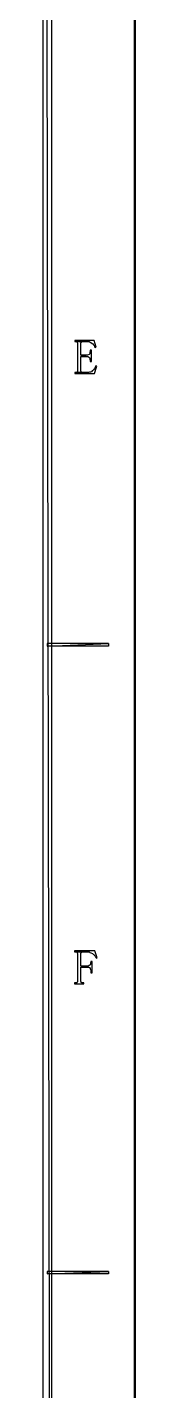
# Model space of a CAD drawing. Extents: x -15.4 to 0.8, y 0.3 to 11.8.
# Drawn here: x 0.072 to 0.269, y 3.163 to 6.073 of the extents above; entities that cross this region are included whole.
import ezdxf

# ---------------------------------------------------------------- set-up
doc = ezdxf.new("R2010")
doc.units = 0
doc.header["$MEASUREMENT"] = 0
doc.linetypes.add('AUSGEZOGEN', pattern=[0])
doc.layers.get('0').update_dxf_attribs({"linetype": 'AUSGEZOGEN'})

msp = doc.modelspace()

# ---------------------------------------------------------------- linework, layer by layer
for points in [[(0.2687, 0.5669), (0.2662, 11.6211), (0.2662, 11.6211), (0.2687, 11.6236), (0.2687, 0.5669)], [(0.2662, 0.5686), (0.2687, 0.5669), (0.2687, 0.5669), (0.2662, 11.6211), (0.2662, 0.5686)], [(0.0904, 0.7444), (0.0721, 11.4269), (0.0721, 11.4269), (0.0904, 11.4452), (0.0904, 0.7444)], [(0.0721, 0.7627), (0.0904, 0.7444), (0.0904, 0.7444), (0.0721, 11.4269), (0.0721, 0.7627)], [(0.1812, 5.4044), (0.1404, 5.4044), (0.1404, 5.4044), (0.1404, 5.4019), (0.1404, 5.4019), (0.1704, 5.4019), (0.1704, 5.4019), (0.1729, 5.4011), (0.1729, 5.4011), (0.1746, 5.4002), (0.1746, 5.4002), (0.1771, 5.3977), (0.1771, 5.3977), (0.1787, 5.3969), (0.1787, 5.3969), (0.1796, 5.3952), (0.1796, 5.3952), (0.1812, 5.3936), (0.1812, 5.3936), (0.1821, 5.3911), (0.1821, 5.3911), (0.1837, 5.3894), (0.1837, 5.3894), (0.1854, 5.3902), (0.1812, 5.4044)], [(0.1421, 5.4019), (0.1437, 5.4019), (0.1437, 5.4019), (0.1454, 5.4011), (0.1454, 5.4011), (0.1454, 5.4002), (0.1454, 5.4002), (0.1462, 5.3986), (0.1462, 5.3986), (0.1462, 5.3386), (0.1462, 5.3386), (0.1454, 5.3369), (0.1454, 5.3369), (0.1446, 5.3369), (0.1446, 5.3369), (0.1429, 5.3361), (0.1429, 5.3361), (0.1562, 5.3361), (0.1562, 5.3361), (0.1554, 5.3361), (0.1554, 5.3361), (0.1537, 5.3369), (0.1537, 5.3369), (0.1537, 5.3377), (0.1537, 5.3377), (0.1529, 5.3394), (0.1529, 5.3394), (0.1529, 5.3702), (0.1529, 5.3702), (0.1646, 5.3702), (0.1646, 5.3702), (0.1529, 5.3727), (0.1529, 5.3727), (0.1529, 5.3994), (0.1529, 5.3994), (0.1537, 5.4011), (0.1537, 5.4011), (0.1546, 5.4011), (0.1546, 5.4011), (0.1562, 5.4019), (0.1562, 5.4019), (0.1679, 5.4019), (0.1421, 5.4019)], [(0.1754, 5.3836), (0.1729, 5.3836), (0.1729, 5.3836), (0.1729, 5.3811), (0.1729, 5.3811), (0.1721, 5.3786), (0.1721, 5.3786), (0.1721, 5.3761), (0.1721, 5.3761), (0.1704, 5.3744), (0.1704, 5.3744), (0.1671, 5.3727), (0.1671, 5.3727), (0.1529, 5.3727), (0.1529, 5.3727), (0.1646, 5.3702), (0.1646, 5.3702), (0.1679, 5.3702), (0.1679, 5.3702), (0.1696, 5.3694), (0.1696, 5.3694), (0.1712, 5.3677), (0.1712, 5.3677), (0.1721, 5.3661), (0.1721, 5.3661), (0.1721, 5.3636), (0.1721, 5.3636), (0.1729, 5.3611), (0.1729, 5.3611), (0.1729, 5.3594), (0.1729, 5.3594), (0.1754, 5.3594), (0.1754, 5.3836)], [(0.1846, 5.3502), (0.1837, 5.3477), (0.1837, 5.3477), (0.1829, 5.3461), (0.1829, 5.3461), (0.1821, 5.3444), (0.1821, 5.3444), (0.1804, 5.3427), (0.1804, 5.3427), (0.1796, 5.3411), (0.1796, 5.3411), (0.1779, 5.3394), (0.1779, 5.3394), (0.1771, 5.3394), (0.1771, 5.3394), (0.1754, 5.3377), (0.1754, 5.3377), (0.1737, 5.3369), (0.1737, 5.3369), (0.1712, 5.3369), (0.1712, 5.3369), (0.1696, 5.3361), (0.1696, 5.3361), (0.1404, 5.3361), (0.1404, 5.3361), (0.1404, 5.3336), (0.1404, 5.3336), (0.1821, 5.3336), (0.1821, 5.3336), (0.1871, 5.3494), (0.1846, 5.3502)], [(0.0812, 4.7577), (0.0812, 4.7519), (0.0812, 4.7519), (0.2121, 4.7577), (0.0812, 4.7577)], [(0.0812, 4.7519), (0.2121, 4.7577), (0.2121, 4.7577), (0.2121, 4.7519), (0.0812, 4.7519)], [(0.1829, 4.1019), (0.1396, 4.1019), (0.1396, 4.1019), (0.1396, 4.0994), (0.1396, 4.0994), (0.1704, 4.0994), (0.1704, 4.0994), (0.1721, 4.0986), (0.1721, 4.0986), (0.1746, 4.0977), (0.1746, 4.0977), (0.1779, 4.0961), (0.1779, 4.0961), (0.1796, 4.0944), (0.1796, 4.0944), (0.1812, 4.0936), (0.1812, 4.0936), (0.1821, 4.0919), (0.1821, 4.0919), (0.1837, 4.0902), (0.1837, 4.0902), (0.1846, 4.0877), (0.1846, 4.0877), (0.1862, 4.0861), (0.1862, 4.0861), (0.1879, 4.0869), (0.1829, 4.1019)], [(0.1421, 4.0994), (0.1437, 4.0994), (0.1437, 4.0994), (0.1454, 4.0986), (0.1454, 4.0986), (0.1454, 4.0977), (0.1454, 4.0977), (0.1462, 4.0961), (0.1462, 4.0961), (0.1462, 4.0361), (0.1462, 4.0361), (0.1454, 4.0344), (0.1454, 4.0344), (0.1446, 4.0336), (0.1446, 4.0336), (0.1396, 4.0336), (0.1396, 4.0336), (0.1396, 4.0311), (0.1396, 4.0311), (0.1596, 4.0311), (0.1596, 4.0311), (0.1596, 4.0336), (0.1596, 4.0336), (0.1554, 4.0336), (0.1554, 4.0336), (0.1537, 4.0344), (0.1537, 4.0344), (0.1537, 4.0352), (0.1537, 4.0352), (0.1529, 4.0369), (0.1529, 4.0369), (0.1529, 4.0669), (0.1529, 4.0669), (0.1662, 4.0669), (0.1662, 4.0669), (0.1529, 4.0694), (0.1529, 4.0694), (0.1529, 4.0969), (0.1529, 4.0969), (0.1537, 4.0986), (0.1537, 4.0986), (0.1546, 4.0986), (0.1546, 4.0986), (0.1562, 4.0994), (0.1562, 4.0994), (0.1679, 4.0994), (0.1421, 4.0994)], [(0.1771, 4.0794), (0.1746, 4.0794), (0.1746, 4.0794), (0.1746, 4.0777), (0.1746, 4.0777), (0.1737, 4.0752), (0.1737, 4.0752), (0.1737, 4.0727), (0.1737, 4.0727), (0.1721, 4.0711), (0.1721, 4.0711), (0.1687, 4.0694), (0.1687, 4.0694), (0.1529, 4.0694), (0.1529, 4.0694), (0.1662, 4.0669), (0.1662, 4.0669), (0.1696, 4.0669), (0.1696, 4.0669), (0.1712, 4.0661), (0.1712, 4.0661), (0.1729, 4.0644), (0.1729, 4.0644), (0.1729, 4.0636), (0.1729, 4.0636), (0.1737, 4.0619), (0.1737, 4.0619), (0.1746, 4.0594), (0.1746, 4.0594), (0.1746, 4.0552), (0.1746, 4.0552), (0.1771, 4.0552), (0.1771, 4.0794)], [(0.0812, 3.4177), (0.0812, 3.4127), (0.0812, 3.4127), (0.2121, 3.4177), (0.0812, 3.4177)], [(0.0812, 3.4127), (0.2121, 3.4177), (0.2121, 3.4177), (0.2121, 3.4127), (0.0812, 3.4127)]]:
    msp.add_lwpolyline(points)

doc.saveas('drawing.dxf')
